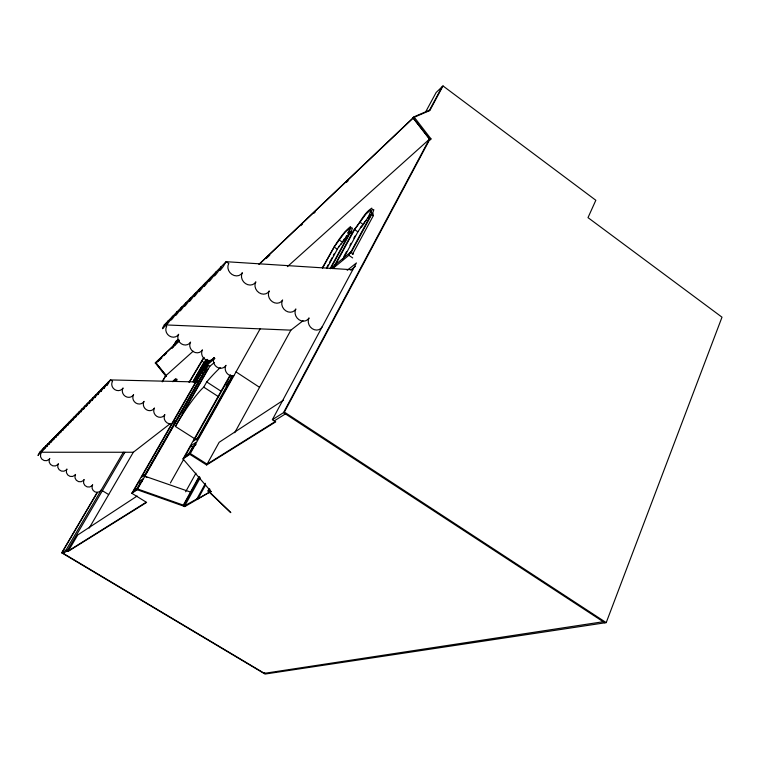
<?xml version="1.0" encoding="UTF-8"?>
<svg xmlns="http://www.w3.org/2000/svg" width="760" height="760" viewBox="0 0 760 760"><rect width="100%" height="100%" fill="white"/><g stroke="black" fill="none" stroke-linecap="round" stroke-linejoin="round"><path stroke-width="1.14" d="M326.772 268.508L339.036 246.126M352.374 254.495L373.322 215.669L372.979 213.778L370.88 212.572L372.096 209.665L371.82 208.126C363.764 213.085 360.325 222.927 353.979 229.719L333.336 267.644M350.702 253.327L371.688 214.5L371.716 213.208L370.88 212.572M330.638 268.66L350.084 232.987L349.476 230.983L350.702 228.123L350.531 226.565C337.82 237.082 330.78 253.849 322.335 267.662M342.608 259.977L357.874 231.838L361.769 225.919L360.354 227.725M339.036 246.886L341.069 243.532M205.647 360.012L193.03 381.957M367.612 218.376L369.483 215.232L361.57 226.974M176.624 380.874L177.061 379.269L176.263 379.534M174.629 381.188L174.781 379.81L172.843 381.757M97.109 492.546L61.731 552.824L265.031 674.063L606.214 622.62L722 317.186L588.003 217.635L595.831 200.269L443.004 85.937L436.154 92.482L425.543 112.081M75.421 474.534L75.05 475.418A5.063 4.873 40.5 0 0 83.381 480.529L84.179 479.541L83.638 480.69A5.054 4.854 43.1 0 0 91.951 485.783L92.663 484.747L92.169 485.925A5.035 4.845 45.7 0 0 101.232 490.01L108.689 494.589M75.525 474.411L74.822 475.276A5.082 4.883 38 0 1 66.462 470.145L66.842 469.262M66.937 469.138L66.234 470.012A5.101 4.893 35.6 0 1 57.846 464.854L58.225 463.97M58.358 463.875L57.655 464.74A5.111 4.902 33.4 0 1 49.229 459.572L49.818 458.441M174.772 381.529L175.911 378.518L173.28 380.808M264.717 672.761L264.423 673.35L62.035 552.634L97.441 492.3M372.514 213.731L373.834 209.703L372.571 209.551M349.476 230.983L351.053 232.094L352.431 228.123L351.32 227.886M349.562 234.013L347.956 232.883L349.353 229.786L349.22 228.513L344.974 232.199L334.144 247.047L322.468 268.327M209.114 488.898L207.974 490.988L209.446 490.627L211.261 491.767L182.998 458.945L189.839 454.347L206.625 464.968L275.719 421.857L272.384 419.691L284.382 412.101L430.255 138.472L431.186 139.156L413.972 116.84L430.169 109.877L443.004 85.937M272.384 419.691L356.421 262.941L347.206 270.332M332.738 268.603L348.887 255.284L350.597 252.12L353.438 254.097M350.673 252.291L370.243 216.115L370.262 215.166L369.293 214.567L370.68 211.394L370.462 210.149L365.921 214.101L354.616 229.548L334.77 266.01M429.476 139.127L412.993 117.771L429.181 110.808L442.006 86.896M343.834 256.576L346.617 251.446M349.952 245.299L351.063 243.248M353.846 238.127L354.958 236.075M207.974 490.988L230.812 512.649L208.63 491.083L209.76 489.022M330.115 268.622L348.726 234.517L347.956 232.883M209.446 490.627L209.874 489.839L209.066 490.295M414.162 117.03L259.027 264.442M184.737 506.625L183.122 505.486L183.844 505.077L185.573 506.16L210.881 491.435L198.094 498.617M205.647 484.832L197.666 499.377L196.906 498.902L184.832 505.694L200.269 477.688M234.697 432.725L290.89 330.153L303.05 320.729M326.601 267.776L328.282 264.708M329.394 262.656L332.196 257.535M333.317 255.493L334.438 253.441M196.906 498.902L205.457 483.312M198.588 477.346L183.122 505.486M183.844 505.077L199.595 476.548M206.625 464.968L219.146 442.291L283.48 400.121M185.62 491.806L195.957 473.166M226.1 386.213L227.259 384.161M228.409 382.099L229.567 380.038M230.726 377.976L231.876 375.915M188.689 453.995L192.669 446.899L196.07 444.572M196.489 440.078L232.294 376.238M233.368 375.659L198.711 437.484L193.6 441.037L230.612 375.145M189.839 454.347L260.138 328.871M182.998 458.945L230.195 374.937M190.931 445.797L185.24 455.943L190.285 452.533L196.023 442.291L190.931 445.797L192.669 446.899M170.411 482.961L183.616 459.439M195.101 438.995L175.408 426.464A37.981 5.386 -57.2 0 1 203.746 387.144L206.72 381.919A106.447 15.751 -57.4 0 1 220.238 367.669M182.125 414.048L207.907 368.961M175.408 426.464L209.817 366.291L214.339 362.529M194.237 381.51L206.929 359.413M194.55 381.501L207.252 359.366M196.184 380.741L201.409 371.649M203.727 367.602L207.784 360.534M61.731 552.824L66.015 550.126L68.124 551.389L146.623 502.417L131.841 493.297L202.359 370.376L208.364 365.351L209.817 366.291M204.791 366.291L208.221 360.316M197.562 379.306L198.711 377.302M199.87 375.288L201.6 372.267M206.786 363.213L207.945 361.199M138.975 481.602L133.769 490.675L137.693 488.024L142.937 478.866L138.975 481.602L140.524 482.562L142.111 481.469M202.027 371.678L141.417 477.337L145.398 474.572L206.435 367.992L202.027 371.678L203.49 372.628L205.257 371.165M137.056 488.613L140.524 482.562M144.134 476.254L203.49 372.628M131.841 493.297L137.161 489.715L208.364 365.351M189.088 382.233L203.167 358.387M189.306 382.356L204.231 357.399M193.353 380.788L203.328 363.441M202.122 372.02L200.212 370.785L201.704 368.191L214.386 357.494M206.673 359.547L206.273 360.231L208.164 361.475M89.167 528.124L133.323 452.257L169.86 423.947M363.888 222.984L363.489 224.684L360.221 222.385M124.896 452.257L67.203 550.839L63.213 553.337L63.555 552.758M68.124 551.389L77.729 534.973L137.161 496.023M349.552 232.826L340.841 244.587M162.469 381.168L165.461 376.058L193.144 351.215M162.241 381.862L165.841 375.725M66.015 550.126L123.348 452.248L124.478 452.96M172.472 347.349L176.092 341.231L177.982 339.425M172.254 348.013L176.472 340.869M178.173 339.663L174.752 345.458L172.235 347.928M155.42 363.052L166.07 376.447L165.461 376.058M344.233 238.982L343.102 240.711L343.824 240.435M364.477 222.091L366.073 220.505M174.287 422.389L175.199 421.211M49.552 458.84L49.048 459.458A5.13 4.911 31.3 0 1 40.593 454.271L41.182 453.14L39.7 452.238L38 455.458L43.89 447.953L42.18 451.202L42.731 450.642L46.028 445.769L44.317 449.036L44.868 448.466L48.193 443.555L46.673 446.69L50.397 441.303L48.868 444.448L52.63 439.023L51.11 442.177L54.891 436.705L53.371 439.878L57.19 434.359L55.67 437.532L59.527 431.974L58.007 435.157L61.902 429.552L60.382 432.753L64.305 427.091L62.785 430.302L66.747 424.593L65.227 427.813L69.227 422.056L67.716 425.296L71.744 419.491L70.234 422.731L74.299 416.869L72.789 420.128L76.903 414.219L75.392 417.477L79.543 411.521L78.043 414.789L82.222 408.776L80.721 412.062L84.949 405.992L83.457 409.288L87.723 403.151L86.231 406.467L90.535 400.273L89.053 403.598L93.404 397.347L91.922 400.681L96.311 394.373L94.838 397.708L99.275 391.352L97.802 394.697L102.287 388.274L100.823 391.628L105.346 385.139L103.892 388.502L108.462 381.957A6.232 0.484 -57 0 0 107.521 384.74L110.447 379.924L198.027 381.976M369.18 216.41L370.671 214.738M155.268 363.005L179.341 340.119M259.217 264.091L414.266 116.831M179.018 340.556L155.287 363.005M156.997 362.216L159.571 359.765M163.884 355.68L166.459 353.229M175.075 345.049L179.379 340.964M266.332 258.409L269.772 255.141M300.77 225.71L302.49 224.076M313.68 213.456L315.4 211.821M346.398 182.391L348.118 180.756M158.469 361L161.909 357.732M429.115 110.76L430.169 109.877M287.413 266.637L430.255 138.472M200.212 370.785L214.928 358.425M193.905 381.786L197.552 378.755M330.828 268.479L350.597 252.12M194.303 382.745L197.039 380.494M350.759 270.037L355.376 266.351M132.259 492.575L137.579 488.984L184.157 505.419M183.445 458.137L190.294 453.53L207.081 464.151L275.205 421.562M274.255 420.907L285.418 413.905M146.034 502.312L68.476 550.8L67.545 550.24M183.54 504.744L184.262 504.336L185.991 505.409M155.791 362.71L166.44 376.115M173.081 423.263L171.665 423.785A6.175 5.719 49.5 0 1 164.863 414.618A6.184 5.738 47.8 0 1 156.769 416.318A6.184 5.738 47.8 0 1 154.489 408.006A6.213 5.757 46.2 0 1 146.347 409.678A6.213 5.757 46.2 0 1 144.067 401.356A6.232 5.776 44.5 0 1 135.869 403.019A6.232 5.776 44.5 0 1 133.599 394.687A6.251 5.795 42.9 0 1 125.352 396.33A6.251 5.795 42.9 0 1 123.082 387.98A6.27 5.814 41.2 0 1 114.798 389.614A6.27 5.814 41.2 0 1 112.528 381.254L110.447 379.924L39.7 452.238L133.323 452.257M233.833 375.82L233.748 375.849A7.068 6.356 51.4 0 1 226.679 372.894A7.068 6.356 51.4 0 1 225.995 365.322A7.096 6.384 50 0 1 216.923 367.099A7.096 6.384 50 0 1 214.254 357.618A7.115 6.412 48.7 0 1 205.114 359.366A7.115 6.412 48.7 0 1 202.445 349.875A7.144 6.431 47.3 0 1 193.249 351.604A7.144 6.431 47.3 0 1 190.579 342.095A7.172 6.46 45.9 0 1 181.317 343.795A7.172 6.46 45.9 0 1 178.657 334.267A7.191 6.479 44.5 0 1 169.338 335.958A7.191 6.479 44.5 0 1 166.677 326.41L164.321 324.862L226.109 261.697L352.754 269.772M263.948 673.417L603.25 621.737M290.89 330.153L164.321 324.862A7.191 0.646 -56.8 0 0 163.058 328.339A7.191 0.646 -56.8 0 0 168.549 320.54A7.258 0.655 -56.7 0 0 167.305 324.016A7.258 0.655 -56.7 0 0 172.862 316.131A7.334 0.665 -56.7 0 0 171.636 319.608A7.334 0.665 -56.7 0 0 177.27 311.628A7.41 0.684 -56.7 0 0 176.064 315.106A7.41 0.684 -56.7 0 0 181.763 307.03A7.495 0.694 -56.7 0 0 180.585 310.517A7.495 0.694 -56.7 0 0 186.352 302.337A7.571 0.712 -56.6 0 0 185.202 305.824A7.571 0.712 -56.6 0 0 191.045 297.54A7.657 0.722 -56.6 0 0 189.914 301.026A7.657 0.722 -56.6 0 0 195.833 292.647A7.742 0.741 -56.6 0 0 194.731 296.134A7.742 0.741 -56.6 0 0 200.725 287.641A7.828 0.76 -56.5 0 0 199.652 291.127A7.828 0.76 -56.5 0 0 205.732 282.53A7.913 0.779 -56.5 0 0 204.677 286.007A7.913 0.779 -56.5 0 0 210.843 277.305A8.008 0.788 -56.5 0 0 209.826 280.782A8.008 0.788 -56.5 0 0 216.068 271.966A8.103 0.807 -56.4 0 0 215.08 275.433A8.103 0.807 -56.4 0 0 221.416 266.494A8.199 0.827 -56.4 0 0 219.697 270.55A8.199 0.827 -56.4 0 0 223.468 266.171L226.109 261.697L228.788 263.511A8.255 7.191 46.7 0 0 231.905 274.398A8.255 7.191 46.7 0 0 242.355 272.707A8.227 7.154 47.9 0 0 245.48 283.565A8.227 7.154 47.9 0 0 255.854 281.846A8.189 7.125 49.1 0 0 258.979 292.695A8.189 7.125 49.1 0 0 269.268 290.938A8.16 7.096 50.3 0 0 272.403 301.758A8.16 7.096 50.3 0 0 282.606 299.981A8.123 7.058 51.4 0 0 285.741 310.783A8.123 7.058 51.4 0 0 295.868 308.969A8.094 7.03 52.6 0 0 299.022 319.751A8.094 7.03 52.6 0 0 309.063 317.908A8.066 6.992 53.7 0 0 312.217 328.672A8.066 6.992 53.7 0 0 322.183 326.8M351.053 232.094L351.68 234.099L350.084 232.987M203.917 362.425L201.695 360.858M190.836 492.176L144.894 476.216L146.88 477.451M137.161 489.715L184.851 506.559M208.63 491.083L210.453 492.223M345.173 238.355L346.636 235.571L346.655 236.303M203.746 387.144L218.605 396.767M206.72 381.919L221.54 391.542M201.428 369.769L202.359 370.376M236.027 371.897L259.559 387.334M284.382 412.101L606.214 622.62M604.903 622.82L283.508 412.651L429.257 139.365L430.188 140.049M348.887 255.284L352.668 257.925M334.144 247.047L337.307 249.242M339.501 240.189L342.665 242.402L342.342 242.012M354.616 229.548L357.874 231.838M371.688 214.5L373.322 215.669M155.705 362.843L166.164 375.516M413.041 117.952L429.485 138.776M228.133 382.27A41.42 6.204 -57 0 1 226.613 385.197"/></g></svg>
